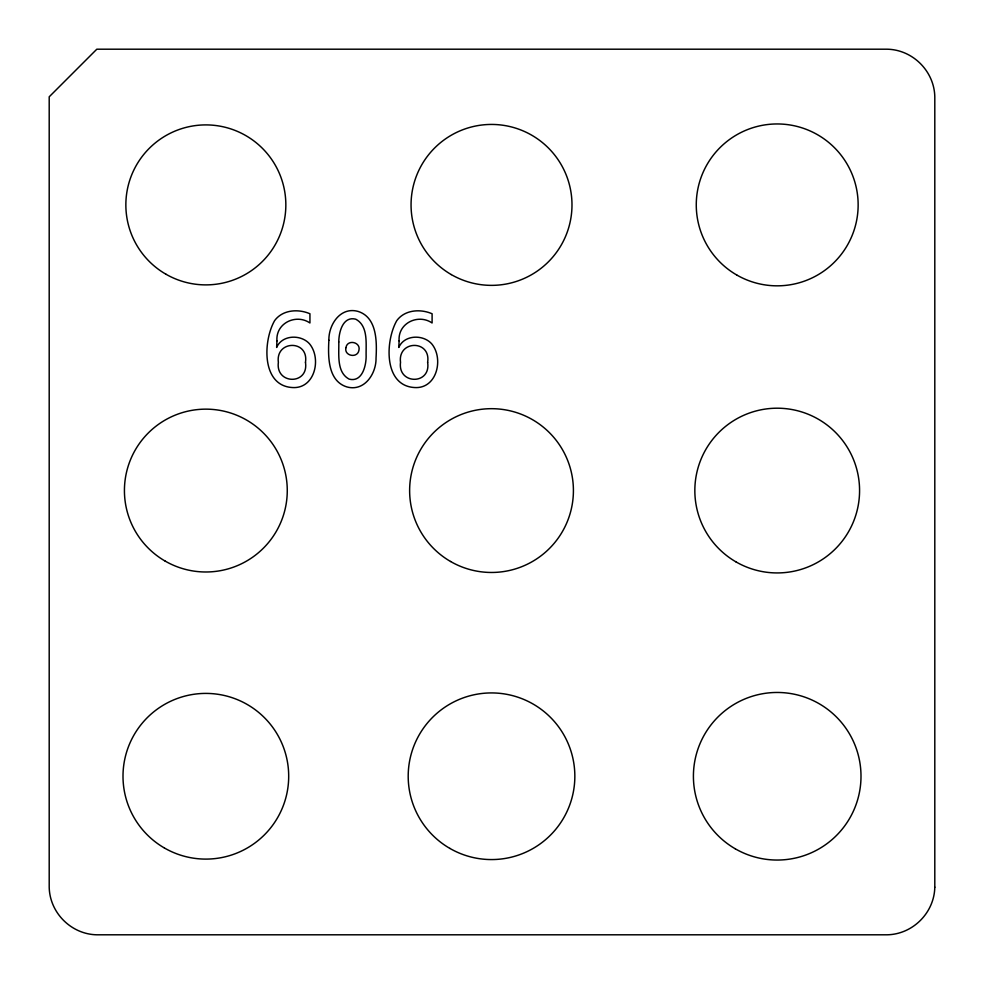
<?xml version="1.0" encoding="UTF-8"?>
<svg xmlns="http://www.w3.org/2000/svg" width="984" height="984" viewBox="0 0 984 984"><rect width="100%" height="100%" fill="white"/><g stroke="black" fill="none" stroke-linecap="round" stroke-linejoin="round"><path stroke-width="1.48" d="M338.779 341.965C339.136 354.203 336.319 372.272 349.16 379.135C362.112 382.432 366.122 366.036 366.134 356.368C365.777 344.142 368.619 326.024 355.728 319.185C342.776 315.889 338.803 332.321 338.779 341.965M328.877 340.267C327.979 356.577 327.795 381.029 346.872 386.921C364.424 391.841 376.343 373.699 376.036 358.078C376.946 341.756 377.081 317.291 357.992 311.399C340.439 306.479 328.545 324.646 328.877 340.267M276.947 340.907L276.639 347.45C282.064 334.708 300.846 334.216 309.456 343.748C321.817 358.508 314.855 389.147 292.297 387.536C261.227 385.666 263.085 340.784 274.622 320.636C282.605 309.665 298.275 308.693 309.935 313.761L309.935 322.986C296.209 313.49 275.582 322.937 276.947 340.907M399.11 340.907L398.803 347.45C404.227 334.708 423.009 334.216 431.632 343.748C443.981 358.508 437.019 389.147 414.461 387.536C383.391 385.666 385.248 340.784 396.786 320.636C404.768 309.665 420.439 308.693 432.099 313.761L432.099 322.986C418.372 313.49 397.745 322.937 399.11 340.907M305.471 362.346C309.001 385.174 275.372 384.719 278.361 362.346C275.385 340.009 309.013 339.541 305.471 362.346M427.634 362.346C431.177 385.174 397.536 384.719 400.525 362.346C397.548 340.009 431.177 339.541 427.634 362.346M345.962 347.61C343.773 356.023 357.573 358.668 358.939 350.267C360.98 341.977 347.241 339.037 345.962 347.61M934.8 887.187C934.296 912.795 912.795 934.296 887.187 934.8L96.813 934.8C71.205 934.296 49.704 912.795 49.2 887.187L49.2 96.813L96.813 49.2L887.187 49.2C912.795 49.704 934.296 71.205 934.8 96.813L934.8 887.187M450.574 561.495A81.893 81.893 0 0 0 573.414 490.573A81.893 81.893 0 0 0 450.574 419.651A81.893 81.893 0 0 0 450.574 561.495M736.733 274.991A80.946 80.946 0 0 0 858.146 204.893A80.946 80.946 0 0 0 736.733 134.796A80.946 80.946 0 0 0 736.733 274.991M451.287 274.585A80.467 80.467 0 0 0 571.987 204.893A80.467 80.467 0 0 0 451.287 135.214A80.467 80.467 0 0 0 451.287 274.585M165.14 561.077A81.414 81.414 0 0 0 287.267 490.573A81.414 81.414 0 0 0 165.14 420.057A81.414 81.414 0 0 0 165.14 561.077M735.306 848.823A83.8 83.8 0 0 0 861 776.253A83.8 83.8 0 0 0 735.306 703.683A83.8 83.8 0 0 0 735.306 848.823M449.86 848.405A83.32 83.32 0 0 0 574.841 776.253A83.32 83.32 0 0 0 449.86 704.089A83.32 83.32 0 0 0 449.86 848.405M164.426 847.999A82.84 82.84 0 0 0 288.693 776.253A82.84 82.84 0 0 0 164.426 704.507A82.84 82.84 0 0 0 164.426 847.999M736.02 561.901A82.373 82.373 0 0 0 859.573 490.573A82.373 82.373 0 0 0 736.02 419.233A82.373 82.373 0 0 0 736.02 561.901M165.853 274.167A79.987 79.987 0 0 0 285.84 204.893A79.987 79.987 0 0 0 165.853 135.62A79.987 79.987 0 0 0 165.853 274.167"/></g></svg>
